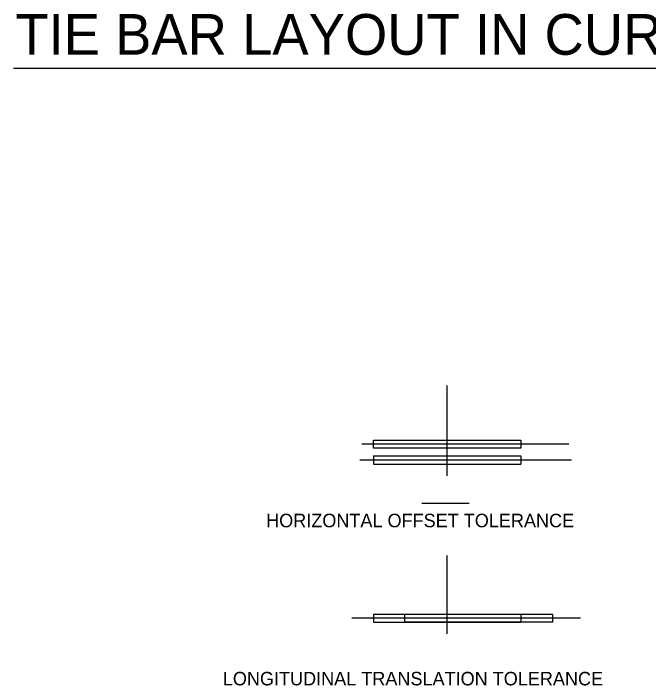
# Model space of a CAD drawing. Extents: x -924.2 to -895.3, y 391.1 to 435.2.
# Drawn here: x -915.37 to -908.9, y 399.59 to 406.43 of the extents above; entities that cross this region are included whole.
import ezdxf

# ---------------------------------------------------------------- set-up
doc = ezdxf.new("R2010")
doc.units = 0
for name, color, linetype in [('rd_NO-PLOT', 7, 'Continuous'), ('rd_PAVEMENT', 7, 'Continuous'), ('str_Center-Line-A', 7, 'Continuous'), ('str_Reinforcement-A', 7, 'Continuous')]:
    doc.layers.add(name, color=color, linetype=linetype)

msp = doc.modelspace()

# ---------------------------------------------------------------- linework, layer by layer
at = {"layer": 'rd_NO-PLOT'}
for p, q in [((-915.3651, 405.8713), (-903.1033, 405.8713)), ((-911.2101, 401.448), (-910.7283, 401.448))]:
    msp.add_line(p, q, dxfattribs=at)
at = {"layer": 'rd_PAVEMENT'}
for p, q in [((-909.7142, 402.0482), (-909.9194, 402.0482)), ((-909.688, 401.8876), (-909.8994, 401.8876))]:
    msp.add_line(p, q, dxfattribs=at)
at = {"layer": 'str_Center-Line-A'}
for p, q in [((-910.9526, 401.7279), (-910.9526, 402.6467)), ((-909.9194, 402.0482), (-911.8222, 402.0482)), ((-909.8994, 401.8876), (-911.8396, 401.8876)), ((-910.9526, 400.1201), (-910.9526, 400.9159)), ((-909.5954, 400.2798), (-911.9226, 400.2798))]:
    msp.add_line(p, q, dxfattribs=at)
at = {"layer": 'str_Reinforcement-A'}
for p, q in [((-911.7026, 401.9293), (-911.7026, 401.8459)), ((-911.7026, 401.9293), (-910.2026, 401.9293)), ((-910.2026, 401.9293), (-910.2026, 401.8459)), ((-911.7026, 401.8459), (-910.2026, 401.8459)), ((-911.7026, 400.3215), (-911.7026, 400.2382)), ((-911.7026, 400.3215), (-910.2026, 400.3215)), ((-910.2026, 400.3215), (-910.2026, 400.2382)), ((-911.7026, 400.2382), (-910.2026, 400.2382))]:
    msp.add_line(p, q, dxfattribs=at)
for points in [[(-911.7026, 402.0898), (-910.2026, 402.0898), (-910.2026, 402.0065), (-911.7026, 402.0065)], [(-911.3817, 400.3215), (-909.8817, 400.3215), (-909.8817, 400.2382), (-911.3817, 400.2382)]]:
    msp.add_lwpolyline(points, close=True, dxfattribs=at)

# ---------------------------------------------------------------- texts
at = {"layer": 'rd_NO-PLOT'}
for s, height, p in [('TIE BAR LAYOUT IN CURVED LANES', 0.414, (-915.3462, 406.0087)), ('HORIZONTAL OFFSET TOLERANCE', 0.13737, (-912.7943, 401.2037)), ('LONGITUDINAL TRANSLATION TOLERANCE', 0.13737, (-913.235, 399.5959))]:
    msp.add_text(s, height=height, dxfattribs=at).set_placement(p)

doc.saveas('drawing.dxf')
